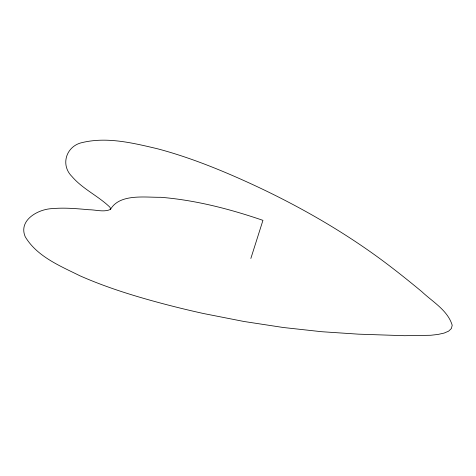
<?xml version="1.0" encoding="UTF-8"?>
<svg xmlns="http://www.w3.org/2000/svg" width="476" height="476" viewBox="0 0 476 476"><rect width="100%" height="100%" fill="white"/><g stroke="black" fill="none" stroke-linecap="round" stroke-linejoin="round"><path stroke-width="0.71" d="M250.846 258.468L262.942 220.346C229.884 209.018 195.725 200.164 160.817 197.29C145.335 197.57 119.726 193.339 110.474 209.422C103.75 212.475 95.896 209.714 88.792 209.732C76.737 208.637 64.599 207.53 52.497 208.607C38.413 208.982 18.064 220.073 25.234 236.762C37.092 256.641 60.077 265.917 79.932 275.794C106.594 287.575 134.529 296.149 162.661 303.628A359.19 124.028 17.6 0 0 203.787 313.583L243.926 321.478L283.416 327.518L321.693 331.712L358.434 334.158L404.582 335.699L430.834 335.265L438.051 334.432L444.066 333.099L448.594 331.165L451.379 328.541L452.2 325.233C447.714 310.281 432.595 301.849 421.813 291.645C407.212 279.567 392.408 267.714 377.069 256.582C345.023 233.389 310.846 213.224 275.485 195.523A359.19 124.028 17.6 0 0 238.779 178.28C212.278 166.582 185.164 156.074 157.128 148.679C132.899 142.996 107.261 136.648 82.473 142.508C66.313 145.757 60.018 164.767 71.977 176.525C82.723 189.097 98.336 195.957 110.063 207.352L110.474 209.422"/></g></svg>
